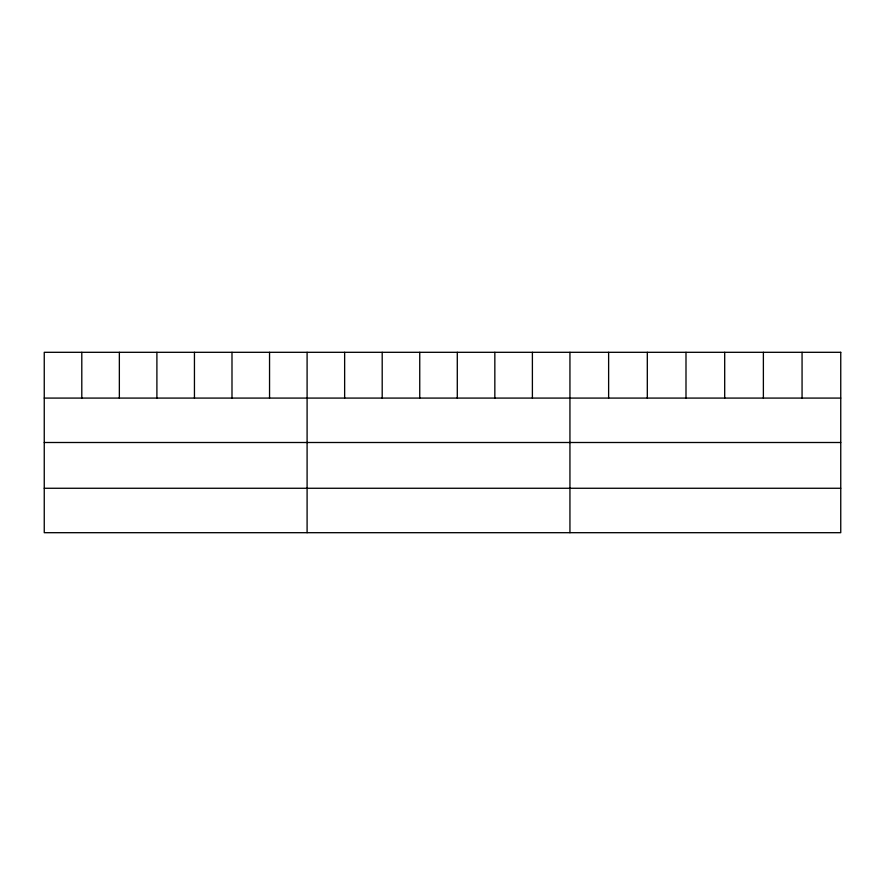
<?xml version="1.0" encoding="UTF-8"?>
<svg xmlns="http://www.w3.org/2000/svg" width="885" height="885" viewBox="0 0 885 885"><rect width="100%" height="100%" fill="white"/><g stroke="black" fill="none" stroke-linecap="round" stroke-linejoin="round"><path stroke-width="1.33" d="M44.25 398.084L840.75 398.084M44.25 442.5L840.75 442.5M44.25 488.266L840.75 488.266M802.064 352.307L802.064 398.084M763.379 352.307L763.379 398.084M724.693 352.307L724.693 398.084M685.997 352.307L685.997 398.084M647.311 352.307L647.311 398.084M608.626 352.307L608.626 398.084M569.94 352.307L569.94 532.693M532.394 352.307L532.394 398.084M494.837 352.307L494.837 398.084M457.291 352.307L457.291 398.084M419.744 352.307L419.744 398.084M382.198 352.307L382.198 398.084M344.641 352.307L344.641 398.084M307.095 352.307L307.095 532.693M269.549 352.307L269.549 398.084M231.992 352.307L231.992 398.084M194.446 352.307L194.446 398.084M156.899 352.307L156.899 398.084M119.353 352.307L119.353 398.084M81.796 352.307L81.796 398.084M840.75 352.307L44.25 352.307L44.25 532.693L840.75 532.693L840.75 352.307"/></g></svg>
